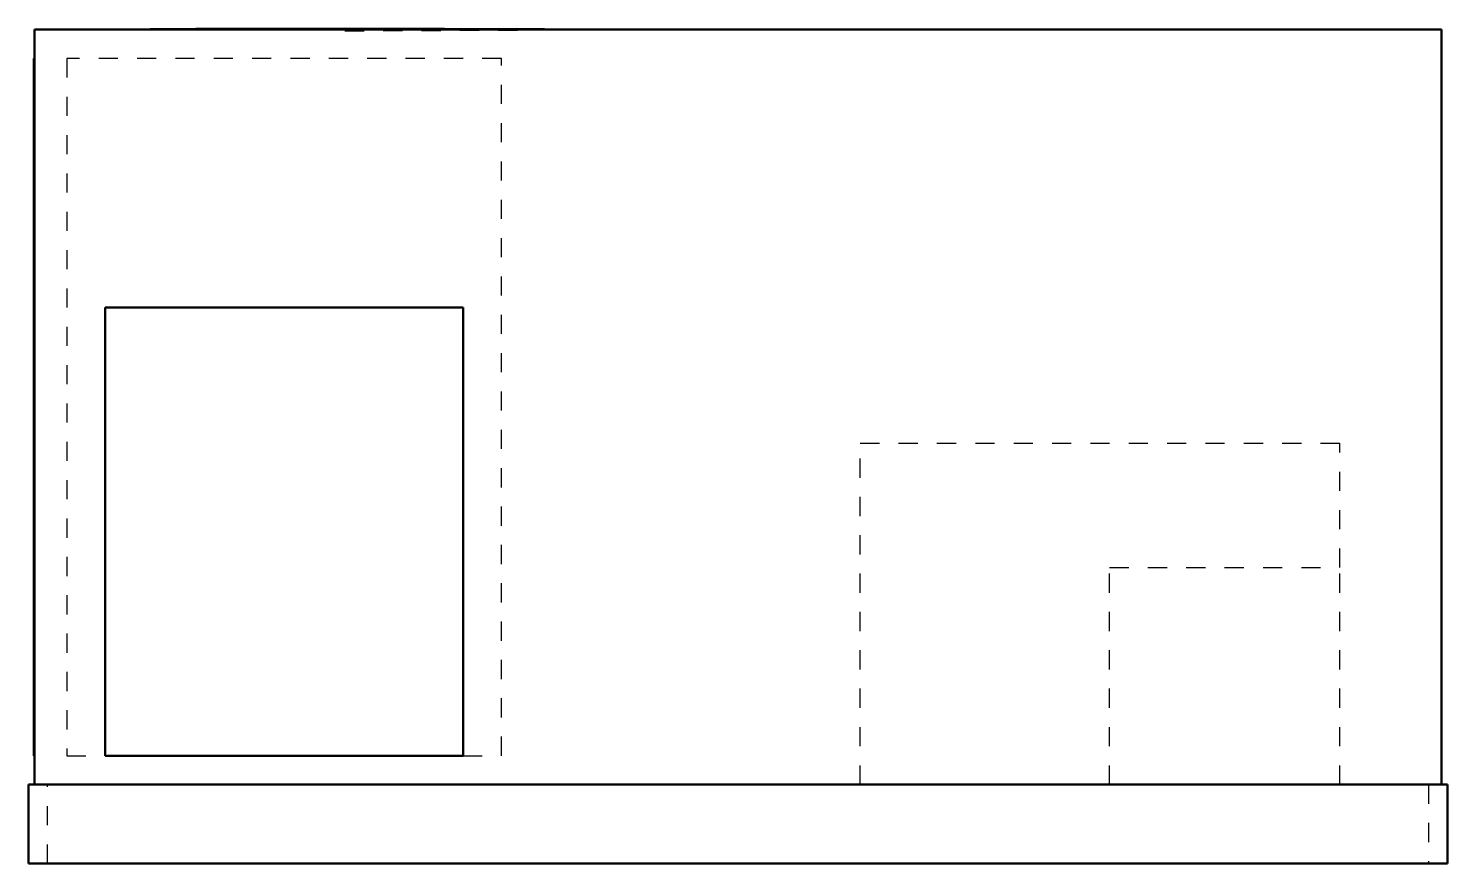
# Model space of a CAD drawing. Header units: inches. Extents: x -37 to 37, y 0 to 43.6.
import ezdxf

# ---------------------------------------------------------------- set-up
doc = ezdxf.new("R2010")
doc.units = ezdxf.units.IN
doc.header["$MEASUREMENT"] = 0
doc.linetypes.add('Dashed', pattern=[2, 1, -1])
doc.layers.add('AM_0', color=7, linetype='Continuous', lineweight=50)
doc.layers.add('AM_9', color=6, linetype='Dashed', lineweight=25)

# ---------------------------------------------------------------- blocks, each defined once
blk = doc.blocks.new('1_DSG0723DM00001S_PART8_0_in_DSG0723DM00001S_0')
at = {"layer": 'AM_0'}
for p, q in [((-37, 4.125), (37, 4.125)), ((-37, 0), (-37, 4.125)), ((37, 4.125), (37, 0)), ((37, 0), (-37, 0))]:
    blk.add_line(p, q, dxfattribs=at)
at = {"layer": 'AM_9'}
for p, q in [((-36, 0), (-36, 4.125)), ((36, 4.125), (36, 0))]:
    blk.add_line(p, q, dxfattribs=at)
blk = doc.blocks.new('2_DSG0723DM00001S_PART7_0_in_DSG0723DM00001S_0')
at = {"layer": 'AM_0'}
for p, q in [((-36.6875, 43.5), (36.6875, 43.5)), ((-36.6875, 4.125), (-36.6875, 43.5)), ((36.6875, 43.5), (36.6875, 4.125))]:
    blk.add_line(p, q, dxfattribs=at)
blk = doc.blocks.new('3_DSG0723DM00001S_PART6_0_in_DSG0723DM00001S_0')
at = {"layer": 'AM_9'}
for p, q in [((6.375, 21.9375), (31.375, 21.9375)), ((6.375, 4.125), (6.375, 21.9375)), ((31.375, 15.4375), (31.375, 21.9375))]:
    blk.add_line(p, q, dxfattribs=at)
blk = doc.blocks.new('4_DSG0723DM00001S_PART5_0_in_DSG0723DM00001S_0')
at = {"layer": 'AM_9'}
for p, q in [((19.375, 15.4375), (31.375, 15.4375)), ((19.375, 4.125), (19.375, 15.4375)), ((31.375, 4.125), (31.375, 15.4375))]:
    blk.add_line(p, q, dxfattribs=at)
blk = doc.blocks.new('5_DSG0723DM00001S_PART4_0_in_DSG0723DM00001S_0')
at = {"layer": 'AM_0'}
for p, q in [((-36.6875, 42), (-36.71875, 42)), ((-36.71875, 5.625), (-36.71875, 42)), ((-36.71875, 5.625), (-36.6875, 5.625))]:
    blk.add_line(p, q, dxfattribs=at)
blk = doc.blocks.new('6_DSG0723DM00001S_PART3_0_in_DSG0723DM00001S_0')
at = {"layer": 'AM_9'}
for p, q in [((-35, 42), (-35, 5.625)), ((-12.333, 42), (-35, 42)), ((-12.333, 5.625), (-12.333, 42)), ((-35, 5.625), (-33, 5.625)), ((-14.333, 5.625), (-12.333, 5.625))]:
    blk.add_line(p, q, dxfattribs=at)
blk = doc.blocks.new('7_DSG0723DM00001S_PART2_0_in_DSG0723DM00001S_0')
at = {"layer": 'AM_0'}
for p, q in [((-10.086, 43.52), (-20.5, 43.563)), ((-9.614, 43.509), (-10.086, 43.52))]:
    blk.add_line(p, q, dxfattribs=at)
for points in [[(-20.5, 43.563), (-28.265, 43.544), (-30.652, 43.524), (-31.282, 43.512), (-31.444, 43.506), (-31.485, 43.503), (-31.496, 43.502), (-31.499, 43.501), (-31.5, 43.501), (-31.5, 43.5), (-31.5, 43.5)], [(-9.5, 43.5), (-9.5, 43.5), (-9.5, 43.5), (-9.5, 43.5), (-9.501, 43.501), (-9.504, 43.502), (-9.514, 43.503), (-9.554, 43.506), (-9.614, 43.509)]]:
    blk.add_lwpolyline(points, dxfattribs=at)
at = {"layer": 'AM_9'}
blk.add_line((-20.5, 43.437), (-10.086, 43.48), dxfattribs=at)
blk = doc.blocks.new('8_DSG0723DM00001S_PART1_0_in_DSG0723DM00001S_0')
at = {"layer": 'AM_0'}
for p, q in [((-14.333, 29), (-33, 29)), ((-33, 29), (-33, 5.625)), ((-14.333, 5.625), (-14.333, 29)), ((-33, 5.625), (-14.333, 5.625))]:
    blk.add_line(p, q, dxfattribs=at)

msp = doc.modelspace()

# ---------------------------------------------------------------- block references
for name in ['2_DSG0723DM00001S_PART7_0_in_DSG0723DM00001S_0', '7_DSG0723DM00001S_PART2_0_in_DSG0723DM00001S_0', '5_DSG0723DM00001S_PART4_0_in_DSG0723DM00001S_0', '6_DSG0723DM00001S_PART3_0_in_DSG0723DM00001S_0', '8_DSG0723DM00001S_PART1_0_in_DSG0723DM00001S_0', '3_DSG0723DM00001S_PART6_0_in_DSG0723DM00001S_0', '4_DSG0723DM00001S_PART5_0_in_DSG0723DM00001S_0', '1_DSG0723DM00001S_PART8_0_in_DSG0723DM00001S_0']:
    msp.add_blockref(name, (0, 0))

doc.saveas('drawing.dxf')
